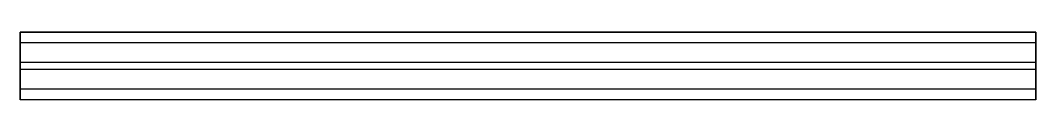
# Model space of a CAD drawing. Extents: x 0 to 571, y -38 to 0.
import ezdxf

# ---------------------------------------------------------------- set-up
doc = ezdxf.new("R2010")
doc.units = 0
doc.layers.get('0').update_dxf_attribs({"linetype": 'CONTINUOUS'})

msp = doc.modelspace()

# ---------------------------------------------------------------- linework, layer by layer
at = {"linetype": 'CONTINUOUS'}
for p, q in [((0, -38), (0, 0)), ((0, 0), (570.79, 0)), ((570.79, 0), (0, 0)), ((0, 0), (0, -38)), ((570.79, -38), (570.79, 0)), ((570.79, 0), (570.79, -38)), ((570.79, -6), (0, -6)), ((570.79, -17), (0, -17)), ((570.79, -21), (0, -21)), ((570.79, -32), (0, -32)), ((570.79, -38), (0, -38))]:
    msp.add_line(p, q, dxfattribs=at)

doc.saveas('drawing.dxf')
